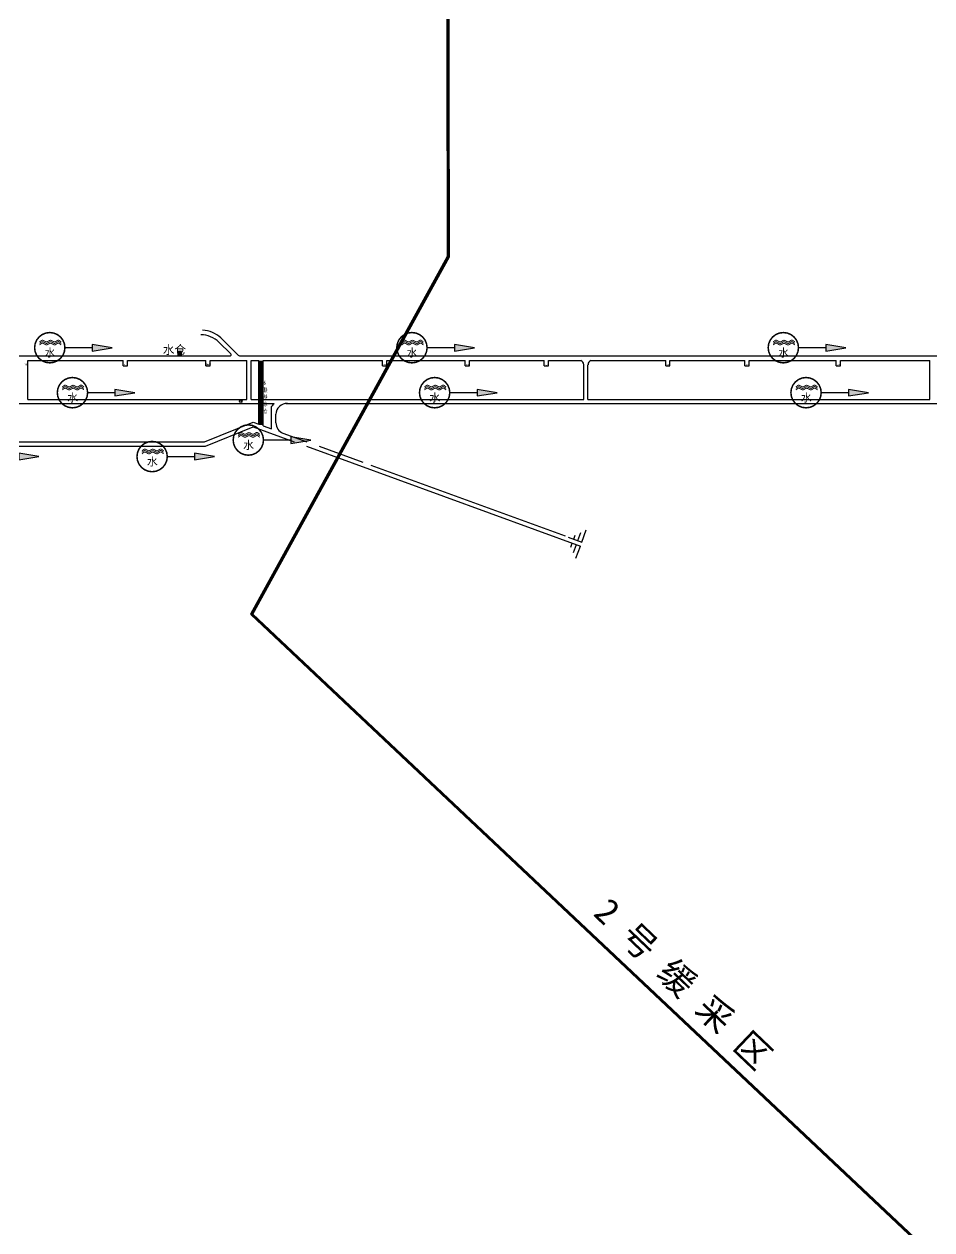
# Model space of a CAD drawing. Header units: millimetres. Extents: x 37468544 to 37497214, y 4323540 to 4346451.
# Drawn here: x 37475324 to 37476383, y 4341906 to 4343314 of the extents above; entities that cross this region are included whole.
import ezdxf

# ---------------------------------------------------------------- set-up
doc = ezdxf.new("R2010")
doc.units = ezdxf.units.MM
for name, color, linetype, lineweight in [('0-52煤可采区范围', 150, 'Continuous', 30), ('0-52煤缓采区范围', 150, 'Continuous', 30), ('2-52煤巷道', 150, 'Continuous', 30), ('3-水仓', 4, 'Continuous', 30)]:
    doc.layers.add(name, color=color, linetype=linetype, lineweight=lineweight)
doc.layers.add('避灾路线图', color=7, linetype='Continuous')
doc.styles.get("Standard").update_dxf_attribs({"font": 'simhei.ttf'})
doc.styles.add('宋体', font='simsun.ttc', dxfattribs={"width": 0.65})

# ---------------------------------------------------------------- blocks, each defined once
blk = doc.blocks.new('333')
at = {"layer": '避灾路线图'}
blk.add_hatch(color=7, dxfattribs=at).paths.add_polyline_path([(28.95, -1.26), (28.95, -6.11), (43.53, -3.69)])
at = {"color": 4, "linetype": 'Continuous', "true_color": 0x00ffff}
for points, const_width in [([(9.04, -3.69), (8.66, -0.82), (7.55, 1.84), (5.8, 4.13), (3.51, 5.89), (0.84, 7), (-2.02, 7.37), (-4.89, 7), (-7.55, 5.89), (-9.84, 4.13), (-11.6, 1.84), (-12.71, -0.82), (-13.08, -3.69), (-12.71, -6.55), (-11.6, -9.21), (-9.84, -11.51), (-7.55, -13.26), (-4.89, -14.37), (-2.02, -14.74), (0.84, -14.37), (3.51, -13.26), (5.8, -11.51), (7.55, -9.21), (8.66, -6.55), (9.04, -3.69)], 1.11), ([(-9.48, 0.52), (-8.97, 0.9), (-8.71, 1.09), (-8.46, 1.29), (-8.33, 1.38), (-8.2, 1.47), (-8.07, 1.55), (-8.01, 1.58), (-7.94, 1.62), (-7.88, 1.65), (-7.81, 1.69), (-7.75, 1.71), (-7.68, 1.74), (-7.58, 1.77), (-7.55, 1.78), (-7.52, 1.79), (-7.48, 1.79), (-7.45, 1.8), (-7.42, 1.8), (-7.33, 1.8), (-7.28, 1.79), (-7.24, 1.79), (-7.19, 1.78), (-7.14, 1.77), (-7.05, 1.74), (-6.96, 1.71), (-6.86, 1.68), (-6.68, 1.6), (-6.49, 1.5), (-6.3, 1.4), (-5.92, 1.18), (-5.54, 0.96), (-5.35, 0.86), (-5.16, 0.76), (-5.06, 0.71), (-4.96, 0.67), (-4.87, 0.63), (-4.77, 0.6), (-4.73, 0.58), (-4.68, 0.57), (-4.63, 0.56), (-4.58, 0.54), (-4.44, 0.53), (-4.39, 0.52), (-4.35, 0.53), (-4.31, 0.53), (-4.26, 0.54), (-4.22, 0.54), (-4.18, 0.55), (-4.13, 0.56), (-4.05, 0.59), (-3.96, 0.62), (-3.88, 0.66), (-3.7, 0.73), (-3.53, 0.82), (-3.36, 0.92), (-2.67, 1.32), (-2.5, 1.42), (-2.33, 1.51), (-2.24, 1.55), (-2.16, 1.59), (-2.07, 1.63), (-1.98, 1.66), (-1.94, 1.67), (-1.9, 1.69), (-1.85, 1.7), (-1.81, 1.71), (-1.77, 1.72), (-1.72, 1.73), (-1.68, 1.73), (-1.63, 1.73), (-1.58, 1.73), (-1.53, 1.73), (-1.48, 1.73), (-1.43, 1.72), (-1.38, 1.71), (-1.33, 1.7), (-1.23, 1.67), (-1.13, 1.64), (-1.02, 1.6), (-0.82, 1.52), (-0.61, 1.42), (-0.41, 1.32), (0, 1.11), (0.41, 0.89), (0.61, 0.79), (0.82, 0.7), (0.92, 0.66), (1.02, 0.63), (1.12, 0.59), (1.17, 0.58), (1.22, 0.56), (1.27, 0.55), (1.32, 0.54), (1.37, 0.53), (1.42, 0.53), (1.47, 0.52), (1.57, 0.52), (1.62, 0.52), (1.66, 0.53), (1.71, 0.54), (1.75, 0.55), (1.79, 0.56), (1.83, 0.58), (1.87, 0.59), (1.95, 0.62), (2.03, 0.66), (2.12, 0.71), (2.28, 0.8), (2.44, 0.9), (2.6, 1.01), (2.92, 1.23), (3.24, 1.45), (3.4, 1.55), (3.56, 1.64), (3.64, 1.69), (3.72, 1.73), (3.8, 1.76), (3.88, 1.8), (3.91, 1.81), (3.95, 1.82), (3.99, 1.84), (4.03, 1.85), (4.15, 1.87), (4.19, 1.87), (4.26, 1.86), (4.29, 1.86), (4.33, 1.85), (4.36, 1.85), (4.39, 1.84), (4.46, 1.82), (4.53, 1.8), (4.6, 1.77), (4.67, 1.74), (4.73, 1.7), (4.87, 1.63), (5, 1.54), (5.27, 1.36), (5.54, 1.15), (5.81, 0.94), (6.36, 0.52)], 0.664), ([(-9.48, -0.58), (-8.97, -0.21), (-8.71, -0.01), (-8.46, 0.18), (-8.33, 0.27), (-8.2, 0.36), (-8.07, 0.44), (-8.01, 0.48), (-7.94, 0.51), (-7.88, 0.55), (-7.81, 0.58), (-7.75, 0.61), (-7.68, 0.63), (-7.58, 0.66), (-7.55, 0.67), (-7.52, 0.68), (-7.48, 0.69), (-7.45, 0.69), (-7.42, 0.69), (-7.33, 0.69), (-7.28, 0.69), (-7.24, 0.68), (-7.19, 0.67), (-7.14, 0.66), (-7.05, 0.64), (-6.96, 0.61), (-6.86, 0.57), (-6.68, 0.49), (-6.49, 0.4), (-6.3, 0.29), (-5.92, 0.08), (-5.54, -0.15), (-5.35, -0.25), (-5.16, -0.35), (-5.06, -0.39), (-4.96, -0.44), (-4.87, -0.47), (-4.77, -0.51), (-4.73, -0.52), (-4.68, -0.54), (-4.63, -0.55), (-4.58, -0.56), (-4.44, -0.58), (-4.39, -0.58), (-4.35, -0.58), (-4.31, -0.58), (-4.26, -0.57), (-4.22, -0.56), (-4.18, -0.55), (-4.13, -0.54), (-4.05, -0.52), (-3.96, -0.48), (-3.88, -0.45), (-3.7, -0.37), (-3.53, -0.28), (-3.36, -0.19), (-2.67, 0.22), (-2.5, 0.31), (-2.33, 0.4), (-2.24, 0.44), (-2.16, 0.48), (-2.07, 0.52), (-1.98, 0.55), (-1.94, 0.57), (-1.9, 0.58), (-1.85, 0.59), (-1.81, 0.6), (-1.77, 0.61), (-1.72, 0.62), (-1.68, 0.63), (-1.63, 0.63), (-1.58, 0.63), (-1.53, 0.63), (-1.48, 0.62), (-1.43, 0.61), (-1.38, 0.6), (-1.33, 0.59), (-1.23, 0.57), (-1.13, 0.53), (-1.02, 0.5), (-0.82, 0.41), (-0.61, 0.32), (-0.41, 0.22), (0, 0), (0.41, -0.21), (0.61, -0.31), (0.82, -0.4), (0.92, -0.44), (1.02, -0.48), (1.12, -0.51), (1.17, -0.53), (1.22, -0.54), (1.27, -0.55), (1.32, -0.56), (1.37, -0.57), (1.42, -0.58), (1.47, -0.58), (1.57, -0.59), (1.62, -0.58), (1.66, -0.58), (1.71, -0.57), (1.75, -0.56), (1.79, -0.54), (1.83, -0.53), (1.87, -0.52), (1.95, -0.48), (2.03, -0.44), (2.12, -0.4), (2.28, -0.31), (2.44, -0.21), (2.6, -0.1), (2.92, 0.12), (3.24, 0.34), (3.4, 0.44), (3.56, 0.54), (3.64, 0.58), (3.72, 0.62), (3.8, 0.66), (3.88, 0.69), (3.91, 0.71), (3.95, 0.72), (3.99, 0.73), (4.03, 0.74), (4.15, 0.76), (4.19, 0.76), (4.26, 0.76), (4.29, 0.75), (4.33, 0.75), (4.36, 0.74), (4.39, 0.73), (4.46, 0.71), (4.53, 0.69), (4.6, 0.66), (4.67, 0.63), (4.73, 0.6), (4.87, 0.52), (5, 0.44), (5.27, 0.25), (5.54, 0.05), (5.81, -0.17), (6.36, -0.58)], 0.664), ([(-9.48, -1.69), (-8.97, -1.32), (-8.71, -1.12), (-8.46, -0.92), (-8.33, -0.83), (-8.2, -0.75), (-8.07, -0.67), (-8.01, -0.63), (-7.94, -0.59), (-7.88, -0.56), (-7.81, -0.53), (-7.75, -0.5), (-7.68, -0.47), (-7.58, -0.44), (-7.55, -0.43), (-7.52, -0.43), (-7.48, -0.42), (-7.45, -0.42), (-7.42, -0.41), (-7.33, -0.41), (-7.28, -0.42), (-7.24, -0.42), (-7.19, -0.43), (-7.14, -0.44), (-7.05, -0.47), (-6.96, -0.5), (-6.86, -0.53), (-6.68, -0.62), (-6.49, -0.71), (-6.3, -0.81), (-5.92, -1.03), (-5.54, -1.25), (-5.35, -1.36), (-5.16, -1.45), (-5.06, -1.5), (-4.96, -1.54), (-4.87, -1.58), (-4.77, -1.61), (-4.73, -1.63), (-4.68, -1.64), (-4.63, -1.66), (-4.58, -1.67), (-4.44, -1.69), (-4.39, -1.69), (-4.35, -1.69), (-4.31, -1.68), (-4.26, -1.68), (-4.22, -1.67), (-4.18, -1.66), (-4.13, -1.65), (-4.05, -1.62), (-3.96, -1.59), (-3.88, -1.56), (-3.7, -1.48), (-3.53, -1.39), (-3.36, -1.29), (-2.67, -0.89), (-2.5, -0.79), (-2.33, -0.7), (-2.24, -0.66), (-2.16, -0.62), (-2.07, -0.59), (-1.98, -0.55), (-1.94, -0.54), (-1.9, -0.53), (-1.85, -0.51), (-1.81, -0.5), (-1.77, -0.49), (-1.72, -0.49), (-1.68, -0.48), (-1.63, -0.48), (-1.58, -0.48), (-1.53, -0.48), (-1.48, -0.49), (-1.43, -0.49), (-1.38, -0.5), (-1.33, -0.51), (-1.23, -0.54), (-1.13, -0.57), (-1.02, -0.61), (-0.82, -0.69), (-0.61, -0.79), (-0.41, -0.89), (0, -1.11), (0.41, -1.32), (0.61, -1.42), (0.82, -1.51), (0.92, -1.55), (1.02, -1.59), (1.12, -1.62), (1.17, -1.63), (1.22, -1.65), (1.27, -1.66), (1.32, -1.67), (1.37, -1.68), (1.42, -1.69), (1.47, -1.69), (1.57, -1.69), (1.62, -1.69), (1.66, -1.68), (1.71, -1.67), (1.75, -1.66), (1.79, -1.65), (1.83, -1.64), (1.87, -1.62), (1.95, -1.59), (2.03, -1.55), (2.12, -1.51), (2.28, -1.41), (2.44, -1.31), (2.6, -1.21), (2.92, -0.98), (3.24, -0.76), (3.4, -0.66), (3.56, -0.57), (3.64, -0.52), (3.72, -0.48), (3.8, -0.45), (3.88, -0.41), (3.91, -0.4), (3.95, -0.39), (3.99, -0.38), (4.03, -0.37), (4.15, -0.35), (4.19, -0.34), (4.26, -0.35), (4.29, -0.35), (4.33, -0.36), (4.36, -0.36), (4.39, -0.37), (4.46, -0.39), (4.53, -0.42), (4.6, -0.44), (4.67, -0.48), (4.73, -0.51), (4.87, -0.58), (5, -0.67), (5.27, -0.85), (5.54, -1.06), (5.81, -1.27), (6.36, -1.69)], 0.664)]:
    blk.add_lwpolyline(points, dxfattribs=dict(at, const_width=const_width))
at = {"layer": '避灾路线图', "color": 7, "linetype": 'Continuous', "const_width": 0.972}
blk.add_lwpolyline([(9.04, -3.69), (28.95, -3.69)], dxfattribs=at)
at = {"layer": '避灾路线图', "color": 7, "linetype": 'Continuous'}
blk.add_lwpolyline([(28.95, -1.26), (28.95, -6.11), (43.53, -3.69), (28.95, -1.26)], dxfattribs=at)
at = {"layer": '避灾路线图', "color": 7, "linetype": 'ByBlock', "lineweight": -3, "insert": (-5.85, -4.44), "char_height": 5.8377, "width": 19.5992, "attachment_point": 1}
blk.add_mtext('{\\fSimSun|b1|i0|c134|p2;\\C4;水}', dxfattribs=at)

msp = doc.modelspace()

# ---------------------------------------------------------------- hatches: boundary and pattern name
at = {"layer": '2-52煤巷道', "lineweight": -3}
h = msp.add_hatch(color=150, dxfattribs=at)
edge = h.paths.add_edge_path()
edge.add_arc((37475576.6, 4342873.6), 1.5, 270, 450)
edge.add_line((37475576.6, 4342875.1), (37475576.6, 4342872.1))

# ---------------------------------------------------------------- linework, layer by layer
at = {"layer": '0-52煤可采区范围', "color": 3, "lineweight": 50}
msp.add_lwpolyline([(37477009.7, 4339412.7), (37477009.5, 4341286.6), (37475588.8, 4342624.8), (37475818.5, 4343042.5), (37475816.3, 4344274), (37475365.1, 4344274), (37475365.1, 4345662.7), (37473999, 4345662.7), (37473999, 4346100.6), (37472500, 4346109), (37471320, 4346096.7), (37471314.9, 4343086.6), (37469661, 4343086.1), (37469661, 4346079.4), (37468609.7, 4346068.4), (37468577.1, 4339935.7)], dxfattribs=at)
at = {"layer": '0-52煤缓采区范围', "color": 2, "lineweight": 50, "ltscale": 5, "flags": 128}
msp.add_lwpolyline([(37475817.3, 4344275), (37475819.5, 4343042.2), (37475590, 4342625), (37476880.5, 4341409.5)], dxfattribs=at)
at = {"layer": '2-52煤巷道', "color": 150, "linetype": 'Continuous', "lineweight": 30}
for p, q in [((37475551.2, 4342942.4), (37475564.9, 4342928.7)), ((37475602.7, 4342844.8), (37475612.7, 4342841.2)), ((37475625.9, 4342836.4), (37475653.7, 4342826.3))]:
    msp.add_line(p, q, dxfattribs=at)
at = {"layer": '2-52煤巷道', "color": 150, "lineweight": 30}
for p, q in [((37475328.2, 4342875.7), (37475328.2, 4342920.9)), ((37475583.6, 4342875.7), (37475583.6, 4342920.9)), ((37475588.6, 4342875.7), (37475588.6, 4342920.9)), ((37475977, 4342875.7), (37475977, 4342916.1)), ((37475982, 4342875.7), (37475982, 4342916.1)), ((37476381, 4342875.7), (37476381, 4342920.9)), ((37475612.7, 4342841.2), (37475612.7, 4342867.4)), ((37475617.7, 4342848.1), (37475617.7, 4342858.3)), ((37475534.3, 4342826.1), (37475591.2, 4342849)), ((37475591.2, 4342849), (37475597.7, 4342846.6)), ((37475535.3, 4342821.1), (37475591.3, 4342843.6)), ((37475591.3, 4342843.6), (37475639, 4342826.3))]:
    msp.add_line(p, q, dxfattribs=at)
at = {"layer": '2-52煤巷道', "color": 30, "linetype": 'Continuous', "lineweight": 30}
for p, q in [((37475653.3, 4342821.1), (37475973.1, 4342704.5)), ((37475668, 4342821.1), (37475719.3, 4342802.4)), ((37475728.4, 4342799), (37475955.3, 4342716.2)), ((37475970.1, 4342710.9), (37475973.5, 4342720.3)), ((37475974.8, 4342709.1), (37475979.9, 4342723.2)), ((37475958.7, 4342715), (37475974.8, 4342709.1)), ((37475962, 4342703.3), (37475963.7, 4342708)), ((37475964.9, 4342696.8), (37475968.4, 4342706.2)), ((37475965.4, 4342712.6), (37475967.1, 4342717.3)), ((37475968, 4342690.5), (37475973.1, 4342704.5))]:
    msp.add_line(p, q, dxfattribs=at)
at = {"layer": '2-52煤巷道'}
msp.add_lwpolyline([(37475553.3, 4342947.4), (37475572.8, 4342927.9, 0.198912), (37475576.3, 4342926.4), (37476435.3, 4342926.4)], format="xyb", dxfattribs=at)
for points in [[(37475153.6, 4342926.4), (37475564.1, 4342926.4)], [(37475444.4, 4342920.9), (37475535.9, 4342920.9)], [(37475540.9, 4342920.9), (37475583.6, 4342920.9)], [(37475588.6, 4342920.9), (37475597.7, 4342920.9)], [(37475602.7, 4342920.9), (37475742.1, 4342920.9)], [(37475747.1, 4342920.9), (37475838.5, 4342920.9)], [(37475843.5, 4342920.9), (37475931, 4342920.9)], [(37475936, 4342920.9), (37475973.5, 4342920.9)], [(37475985.4, 4342920.9), (37476072.7, 4342920.9)], [(37476077.7, 4342920.9), (37476165.1, 4342920.9)], [(37476170.1, 4342920.9), (37476271.9, 4342920.9)], [(37476276.9, 4342920.9), (37476381, 4342920.9)], [(37475982, 4342875.7), (37476381, 4342875.7)], [(37475629.3, 4342870.7), (37478813.6, 4342870.7)], [(37475236.6, 4342821.1), (37475535.3, 4342821.1)], [(37475302, 4342826.1), (37475534.3, 4342826.1)]]:
    msp.add_lwpolyline(points, dxfattribs=at)
at = {"layer": '2-52煤巷道', "color": 150, "lineweight": 30}
for points in [[(37475328.2, 4342920.9), (37475439.4, 4342920.9)], [(37475439.4, 4342914.9), (37475439.4, 4342920.9)], [(37475439.4, 4342914.9), (37475444.4, 4342914.9)], [(37475444.4, 4342914.9), (37475444.4, 4342920.9)], [(37475535.9, 4342914.9), (37475535.9, 4342920.9)], [(37475535.9, 4342914.9), (37475540.9, 4342914.9)], [(37475540.9, 4342914.9), (37475540.9, 4342920.9)], [(37475742.1, 4342914.9), (37475742.1, 4342920.9)], [(37475742.1, 4342914.9), (37475747.1, 4342914.9)], [(37475747.1, 4342914.9), (37475747.1, 4342920.9)], [(37475838.5, 4342914.9), (37475838.5, 4342920.9)], [(37475838.5, 4342914.9), (37475843.5, 4342914.9)], [(37475843.5, 4342914.9), (37475843.5, 4342920.9)], [(37475931, 4342914.9), (37475931, 4342920.9)], [(37475931, 4342914.9), (37475936, 4342914.9)], [(37475936, 4342914.9), (37475936, 4342920.9)], [(37476072.7, 4342914.9), (37476072.7, 4342920.9)], [(37476072.7, 4342914.9), (37476077.7, 4342914.9)], [(37476077.7, 4342914.9), (37476077.7, 4342920.9)], [(37476165.1, 4342914.9), (37476165.1, 4342920.9)], [(37476165.1, 4342914.9), (37476170.1, 4342914.9)], [(37476170.1, 4342914.9), (37476170.1, 4342920.9)], [(37476271.9, 4342914.9), (37476271.9, 4342920.9)], [(37476271.9, 4342914.9), (37476276.9, 4342914.9)], [(37476276.9, 4342914.9), (37476276.9, 4342920.9)], [(37475328.2, 4342875.7), (37475583.6, 4342875.7)], [(37475588.6, 4342875.7), (37475977, 4342875.7)], [(37475302, 4342870.7), (37475615.6, 4342870.7)]]:
    msp.add_lwpolyline(points, dxfattribs=at)
msp.add_circle((37475576.6, 4342873.6), 1.5, dxfattribs=at)
at = {"layer": '2-52煤巷道', "color": 150, "linetype": 'Continuous', "lineweight": 30}
for centre, radius, start, end in [((37475530.9, 4342922.5), 28.4, 44.3737, 91.7838), ((37475531.1, 4342924.7), 31.7, 45.6211, 88.231), ((37475564, 4342927.7), 1.33, 275.3776, 48.4981)]:
    msp.add_arc(centre, radius, start, end, dxfattribs=at)
at = {"layer": '2-52煤巷道', "color": 150, "lineweight": 30}
for centre, radius, start, end in [((37475972, 4342916.2), 4.98, 359.915, 71.9871), ((37475987, 4342916.2), 4.98, 107.99, 180.0907), ((37475625.7, 4342858.8), 15.6, 130.491, 146.6696), ((37475630.2, 4342858.3), 12.5, 85.9418, 180), ((37475630.2, 4342848.1), 12.5, 180, 250)]:
    msp.add_arc(centre, radius, start, end, dxfattribs=at)
at = {"layer": '3-水仓', "color": 30, "lineweight": 30}
for p, q in [((37475597.7, 4342846.6), (37475597.7, 4342920.9)), ((37475602.7, 4342844.8), (37475602.7, 4342920.9))]:
    msp.add_line(p, q, dxfattribs=at)
msp.add_lwpolyline([(37475507.3, 4342926.5), (37475507.3, 4342931.5), (37475503.3, 4342931.5), (37475503.3, 4342926.5)], dxfattribs=at)
at = {"layer": '3-水仓', "color": 4}
for points, const_width in [([(37475505.3, 4342926.5), (37475505.3, 4342931.5)], 3), ([(37475600.1, 4342920.9), (37475600.1, 4342845.8)], 4)]:
    msp.add_lwpolyline(points, dxfattribs=dict(at, const_width=const_width))

# ---------------------------------------------------------------- block references
at = {"layer": '避灾路线图', "color": 1, "linetype": 'ByBlock', "lineweight": 15, "ltscale": 20, "xscale": 1.6, "yscale": 1.6, "zscale": 1.6}
for p in [(37475356.9, 4342941.9), (37475779.7, 4342941.9), (37476213.3, 4342941.9), (37475383.4, 4342889.4), (37475806.2, 4342889.4), (37476239.8, 4342889.4), (37475588.7, 4342834.1), (37475271.4, 4342814.8), (37475476.4, 4342814.8)]:
    msp.add_blockref('333', p, dxfattribs=at)

# ---------------------------------------------------------------- texts
at = {"layer": '0-52煤缓采区范围', "color": 2, "lineweight": 50, "ltscale": 5}
msp.add_text('2 号 缓 采 区', height=30, rotation=316.4034, dxfattribs=at).set_placement((37475986.9, 4342274.3, -143.6))
at = {"layer": '2-52煤巷道', "color": 150, "lineweight": 30}
for s, p in [('36#', (37475324.1, 4342915.3)), ('35#', (37475440.3, 4342915.1)), ('候车', (37475536.5, 4342915.7)), ('34#', (37475743, 4342915.1)), ('33#', (37475839.4, 4342915.1)), ('32#', (37475931.9, 4342915.1)), ('31#', (37476073.6, 4342915.1)), ('30#', (37476166.1, 4342915.1)), ('29#', (37476272.8, 4342915.1))]:
    msp.add_text(s, height=2, dxfattribs=at).set_placement(p)
at = {"layer": '3-水仓', "color": 4, "lineweight": -3}
msp.add_text('水仓', height=10, dxfattribs=at).set_placement((37475485.6, 4342928.5))
at = {"layer": '3-水仓', "color": 4, "linetype": 'Continuous', "insert": (37475603.2, 4342905.9), "char_height": 5, "width": 22.88, "attachment_point": 1, "style": '宋体'}
msp.add_mtext('\\P{\\fSimSun|b0|i0|c134|p2;6\\P联\\P巷\\P水\\P仓}', dxfattribs=at)

doc.saveas('drawing.dxf')
